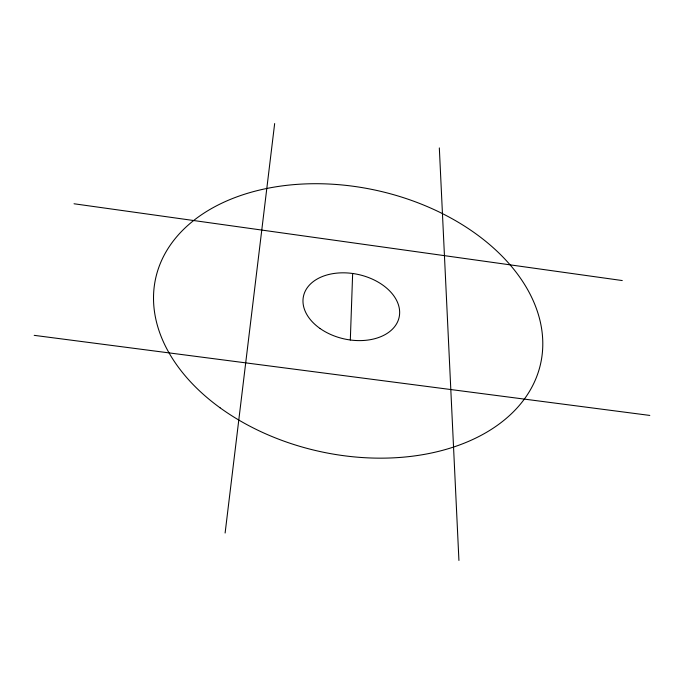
<?xml version="1.0" encoding="UTF-8"?>
<svg xmlns="http://www.w3.org/2000/svg" width="684" height="684" viewBox="0 0 684 684"><rect width="100%" height="100%" fill="white"/><g stroke="black" fill="none" stroke-linecap="round" stroke-linejoin="round"><path stroke-width="1.03" d="M350.319 339.991L352.653 273.48M225.113 533.016L274.66 123.547M34.2 335.348L649.8 415.427M74.034 203.772L622.26 280.551M439.325 147.924L458.93 560.452M320.112 328.534A48.974 32.977 12.5 0 0 398.892 318.265A48.974 32.977 12.5 0 0 334.929 273.344A48.974 32.977 12.5 0 0 320.112 328.534M220.06 407.792A197.146 133.585 12.5 0 0 539.112 369.514A197.146 133.585 12.5 0 0 285.296 185.501A197.146 133.585 12.5 0 0 220.06 407.792"/></g></svg>
